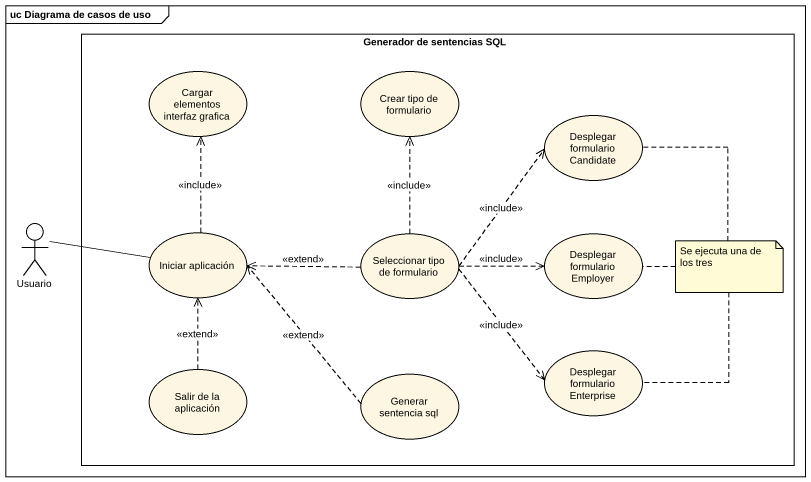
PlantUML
@startuml
mainframe uc Diagrama de casos de uso
rectangle "Generador de sentencias SQL" as Generador_de_sentencias_SQL {
  usecase "Cargar elementos interfaz grafica" as Cargar_elementos_interfaz
  usecase "Crear tipo de formulario" as Crear_tipo_de_formulario
  usecase "Desplegar formulario Candidate" as Desplegar_formulario
  usecase "Iniciar aplicación" as Iniciar_aplicación
  usecase "Seleccionar tipo de formulario" as Seleccionar_tipo_de
  usecase "Desplegar formulario Employer" as Desplegar_formulario_2
  usecase "Salir de la aplicación" as Salir_de_la_aplicación
  usecase "Desplegar formulario Enterprise" as Desplegar_formulario_3
  usecase "Generar sentencia sql" as Generar_sentencia_sql
}
actor Usuario
Usuario -right- Iniciar_aplicación
Iniciar_aplicación .up.> Cargar_elementos_interfaz : <<include>>
Seleccionar_tipo_de .up.> Crear_tipo_de_formulario : <<include>>
Seleccionar_tipo_de .up.> Desplegar_formulario : <<include>>
Seleccionar_tipo_de .left.> Iniciar_aplicación : <<extend>>
Seleccionar_tipo_de .right.> Desplegar_formulario_2 : <<include>>
Seleccionar_tipo_de ..> Desplegar_formulario_3 : <<include>>
Salir_de_la_aplicación .up.> Iniciar_aplicación : <<extend>>
Generar_sentencia_sql .up.> Iniciar_aplicación : <<extend>>
note as N1
  Se ejecuta una de los tres
end note
N1 .. Desplegar_formulario_2
N1 .. Desplegar_formulario_3
N1 .. Desplegar_formulario
@enduml
